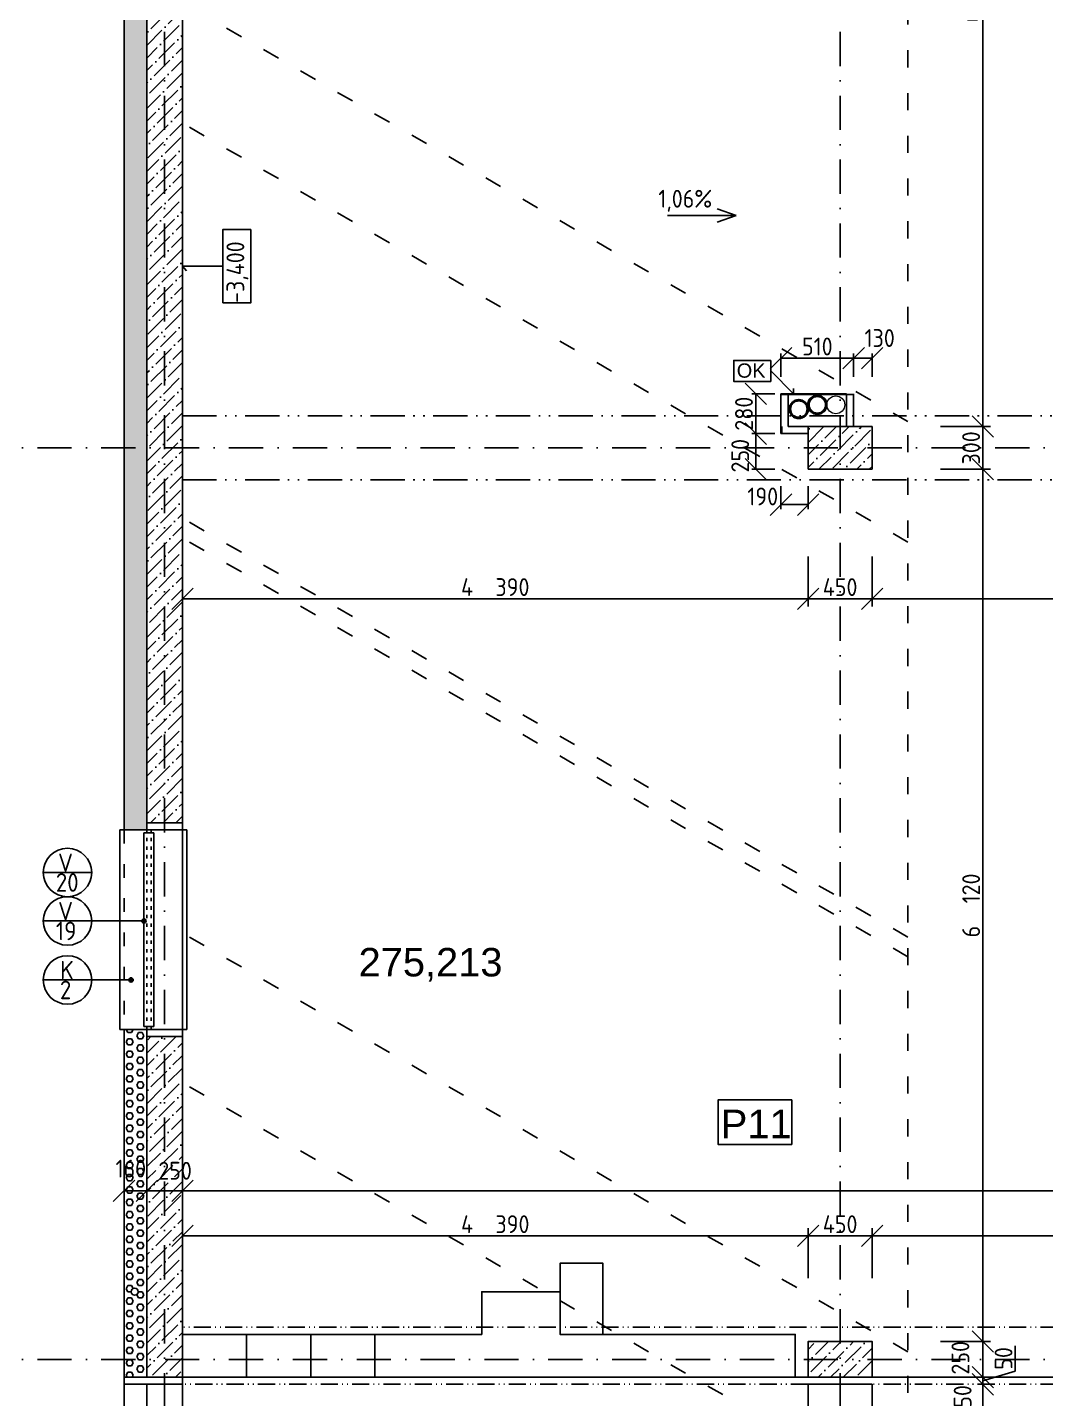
# Model space of a CAD drawing. Extents: x 4511820 to 5180432, y -1526536 to -944957.
# Drawn here: x 5095095 to 5102239, y -1399098 to -1389478 of the extents above; entities that cross this region are included whole.
import ezdxf

# ---------------------------------------------------------------- set-up
doc = ezdxf.new("R2010")
doc.units = 0
doc.header["$MEASUREMENT"] = 0
for name, pattern in [('ACAD_ISO03W100', [30, 12, -18]), ('ACAD_ISO12W100', [22, 12, -3, 0.5, -3, 0.5, -3]), ('BODKOCIARKOVANA_3', [5.6, 3, -1.3, 0, -1.3])]:
    doc.linetypes.add(name, pattern=pattern)
doc.layers.get('0').update_dxf_attribs({"linetype": 'CONTINUOUS'})
doc.layers.get('Defpoints').update_dxf_attribs({"color": 61, "linetype": 'CONTINUOUS'})
for name, color, linetype in [('KÓTY', 4, 'CONTINUOUS'), ('MÚRY', 1, 'CONTINUOUS'), ('OKNÁ', 143, 'CONTINUOUS'), ('osi', 253, 'CONTINUOUS'), ('Plochy', 41, 'CONTINUOUS'), ('POPIS', 7, 'CONTINUOUS'), ('POZEMOK', 7, 'CONTINUOUS'), ('TENKÁ', 7, 'CONTINUOUS'), ('tzb', 153, 'CONTINUOUS'), ('ŠRAFY', 82, 'CONTINUOUS')]:
    doc.layers.add(name, color=color, linetype=linetype)
doc.layers.add('zz-kanal-daždová', color=136, linetype='CONTINUOUS', lineweight=40)
doc.layers.add('zz-kanal-splaskova', color=37, linetype='CONTINUOUS', lineweight=18)
doc.styles.add('ARIAL', font='arial.ttf')
doc.styles.add('Style-Arial', font='arial.ttf')
doc.styles.add('STYLE1', font='isocp.shx')
doc.dimstyles.new('STANDARD-50', dxfattribs={"dimtxt": 125, "dimasz": 150, "dimexe": 10, "dimexo": 200, "dimgap": 20, "dimtad": 1, "dimdsep": 46, "dimlunit": 6, "dimtxsty": 'STYLE1', "dimblk1": 'OBLIQUE', "dimblk2": 'OBLIQUE', "dimsah": 1, "dimcen": 2.5, "dimse1": 1, "dimse2": 1, "dimadec": 0, "dimazin": 0, "dimtfac": 1, "dimtmove": 1, "dimatfit": 3, "dimldrblk": 'OBLIQUE', "dimfxl": 1, "dimtolj": 1, "dimtzin": 0, "dimarcsym": 0})
pattern_1 = [(45, (584112, 0), (33.1456304, 121.533978), [156.25, -31.25, 0, -31.25])]
pattern_2 = [(0, (9e-09, -175781), (0, 43.3012702), [25, -50]), (120, (9e-09, -175781), (-37.5, -21.6506351), [25, -50]), (60, (25, -175781), (-37.5, 21.6506351), [25, -50])]

# ---------------------------------------------------------------- blocks, each defined once
blk = doc.blocks.new('_OBLIQUE')
at = {"color": 0, "linetype": 'ByBlock'}
blk.add_line((-0.5, -0.5), (0.5, 0.5), dxfattribs=at)
blk = doc.blocks.new('*D13402')
at = {"layer": 'Defpoints', "color": 0}
for p in [(5091766, -1392278), (5096312.5, -1392278), (5096312.5, -1392578)]:
    blk.add_point(p, dxfattribs=at)
at = {"layer": 'KÓTY', "color": 0, "lineweight": -2}
blk.add_line((5091766, -1392578), (5091766, -1392278), dxfattribs=at)
at = {"layer": 'KÓTY', "color": 0, "linetype": 'ByBlock', "lineweight": -2, "xscale": 150, "yscale": 150, "zscale": 150}
for p, rotation in [((5091766, -1392278), 90), ((5091766, -1392578), 270)]:
    blk.add_blockref('_OBLIQUE', p, dxfattribs=dict(at, rotation=rotation))
at = {"layer": 'KÓTY', "color": 0, "insert": (5091683.5, -1392428), "char_height": 125, "attachment_point": 5, "rotation": 90, "style": 'STYLE1'}
blk.add_mtext('\\A1;300', dxfattribs=at)
blk = doc.blocks.new('*D13403')
at = {"layer": 'Defpoints', "color": 0}
for p in [(5091766, -1386158), (5098880, -1386158), (5096312.5, -1392278)]:
    blk.add_point(p, dxfattribs=at)
at = {"layer": 'KÓTY', "color": 0, "lineweight": -2}
blk.add_line((5091766, -1392278), (5091766, -1386158), dxfattribs=at)
at = {"layer": 'KÓTY', "color": 0, "linetype": 'ByBlock', "lineweight": -2, "xscale": 150, "yscale": 150, "zscale": 150}
for p, rotation in [((5091766, -1386158), 90), ((5091766, -1392278), 270)]:
    blk.add_blockref('_OBLIQUE', p, dxfattribs=dict(at, rotation=rotation))
at = {"layer": 'KÓTY', "color": 0, "insert": (5091683.5, -1389218), "char_height": 125, "attachment_point": 5, "rotation": 90, "style": 'STYLE1'}
blk.add_mtext('\\A1;6ﾠ120', dxfattribs=at)
blk = doc.blocks.new('*D13407')
at = {"layer": 'Defpoints', "color": 0}
for p in [(5092116, -1386008), (5096057.5, -1386008), (5096057.5, -1392428)]:
    blk.add_point(p, dxfattribs=at)
at = {"layer": 'KÓTY', "color": 0, "lineweight": -2}
blk.add_line((5092116, -1392428), (5092116, -1386008), dxfattribs=at)
at = {"layer": 'KÓTY', "color": 0, "linetype": 'ByBlock', "lineweight": -2, "xscale": 150, "yscale": 150, "zscale": 150}
for p, rotation in [((5092116, -1386008), 90), ((5092116, -1392428), 270)]:
    blk.add_blockref('_OBLIQUE', p, dxfattribs=dict(at, rotation=rotation))
at = {"layer": 'KÓTY', "color": 0, "insert": (5092033.5, -1389218), "char_height": 125, "attachment_point": 5, "rotation": 90, "style": 'STYLE1'}
blk.add_mtext('\\A1;6ﾠ420', dxfattribs=at)
blk = doc.blocks.new('*D13412')
at = {"layer": 'Defpoints', "color": 0}
for p in [(5096312.5, -1398698), (5091766, -1398948), (5096312.5, -1398948)]:
    blk.add_point(p, dxfattribs=at)
at = {"layer": 'KÓTY', "color": 0, "lineweight": -2}
blk.add_line((5091766, -1398698), (5091766, -1398948), dxfattribs=at)
at = {"layer": 'KÓTY', "color": 0, "linetype": 'ByBlock', "lineweight": -2, "xscale": 150, "yscale": 150, "zscale": 150}
for p, rotation in [((5091766, -1398698), 90), ((5091766, -1398948), 270)]:
    blk.add_blockref('_OBLIQUE', p, dxfattribs=dict(at, rotation=rotation))
at = {"layer": 'KÓTY', "color": 0, "insert": (5091620, -1398748.4), "char_height": 125, "attachment_point": 5, "rotation": 90, "style": 'STYLE1'}
blk.add_mtext('\\A1;250', dxfattribs=at)
blk = doc.blocks.new('*D13413')
at = {"layer": 'Defpoints', "color": 0}
for p in [(5096312.5, -1398998), (5091766, -1399248), (5096312.5, -1399248)]:
    blk.add_point(p, dxfattribs=at)
at = {"layer": 'KÓTY', "color": 0, "lineweight": -2}
blk.add_line((5091766, -1398998), (5091766, -1399248), dxfattribs=at)
at = {"layer": 'KÓTY', "color": 0, "linetype": 'ByBlock', "lineweight": -2, "xscale": 150, "yscale": 150, "zscale": 150}
for p, rotation in [((5091766, -1398998), 90), ((5091766, -1399248), 270)]:
    blk.add_blockref('_OBLIQUE', p, dxfattribs=dict(at, rotation=rotation))
at = {"layer": 'KÓTY', "color": 0, "insert": (5091617.5, -1399117.9), "char_height": 125, "attachment_point": 5, "rotation": 90, "style": 'STYLE1'}
blk.add_mtext('\\A1;250', dxfattribs=at)
blk = doc.blocks.new('*D13416')
at = {"layer": 'Defpoints', "color": 0}
for p in [(5096182.5, -1398948), (5091766, -1398998), (5096182.5, -1398998)]:
    blk.add_point(p, dxfattribs=at)
at = {"layer": 'KÓTY', "color": 0, "lineweight": -2}
for p, q in [((5091933.5, -1398741.4), (5091933.5, -1398919)), ((5091933.5, -1398919), (5091766, -1398973)), ((5091766, -1398948), (5091766, -1398998))]:
    blk.add_line(p, q, dxfattribs=at)
at = {"layer": 'KÓTY', "color": 0, "linetype": 'ByBlock', "lineweight": -2, "xscale": 150, "yscale": 150, "zscale": 150}
for p, rotation in [((5091766, -1398948), 90), ((5091766, -1398998), 270)]:
    blk.add_blockref('_OBLIQUE', p, dxfattribs=dict(at, rotation=rotation))
at = {"layer": 'KÓTY', "color": 0, "insert": (5091851, -1398830.2), "char_height": 125, "attachment_point": 5, "rotation": 90, "style": 'STYLE1'}
blk.add_mtext('\\A1;50', dxfattribs=at)
blk = doc.blocks.new('*D13426')
at = {"layer": 'Defpoints', "color": 0}
for p in [(5095932.5, -1389058), (5092816, -1395058), (5095932.5, -1395058)]:
    blk.add_point(p, dxfattribs=at)
at = {"layer": 'KÓTY', "color": 0, "lineweight": -2}
blk.add_line((5092816, -1389058), (5092816, -1395058), dxfattribs=at)
at = {"layer": 'KÓTY', "color": 0, "linetype": 'ByBlock', "lineweight": -2, "xscale": 150, "yscale": 150, "zscale": 150}
for p, rotation in [((5092816, -1389058), 90), ((5092816, -1395058), 270)]:
    blk.add_blockref('_OBLIQUE', p, dxfattribs=dict(at, rotation=rotation))
at = {"layer": 'KÓTY', "color": 0, "insert": (5092733.5, -1392058), "char_height": 125, "attachment_point": 5, "rotation": 90, "style": 'STYLE1'}
blk.add_mtext('\\A1;6ﾠ000', dxfattribs=at)
blk = doc.blocks.new('*D13427')
at = {"layer": 'Defpoints', "color": 0}
for p in [(5092816, -1395108), (5095932.5, -1395058), (5095932.5, -1395108)]:
    blk.add_point(p, dxfattribs=at)
at = {"layer": 'KÓTY', "color": 0, "lineweight": -2}
blk.add_line((5092816, -1395058), (5092816, -1395108), dxfattribs=at)
at = {"layer": 'KÓTY', "color": 0, "linetype": 'ByBlock', "lineweight": -2, "xscale": 150, "yscale": 150, "zscale": 150}
for p, rotation in [((5092816, -1395058), 90), ((5092816, -1395108), 270)]:
    blk.add_blockref('_OBLIQUE', p, dxfattribs=dict(at, rotation=rotation))
at = {"layer": 'KÓTY', "color": 0, "insert": (5092631, -1395032.3), "char_height": 125, "attachment_point": 5, "rotation": 90, "style": 'STYLE1'}
blk.add_mtext('\\A1;50', dxfattribs=at)
blk = doc.blocks.new('*D13428')
at = {"layer": 'Defpoints', "color": 0}
for p in [(5095932.5, -1395108), (5092816, -1396508), (5095932.5, -1396508)]:
    blk.add_point(p, dxfattribs=at)
at = {"layer": 'KÓTY', "color": 0, "lineweight": -2}
blk.add_line((5092816, -1395108), (5092816, -1396508), dxfattribs=at)
at = {"layer": 'KÓTY', "color": 0, "linetype": 'ByBlock', "lineweight": -2, "xscale": 150, "yscale": 150, "zscale": 150}
for p, rotation in [((5092816, -1395108), 90), ((5092816, -1396508), 270)]:
    blk.add_blockref('_OBLIQUE', p, dxfattribs=dict(at, rotation=rotation))
at = {"layer": 'KÓTY', "color": 0, "insert": (5092733.5, -1395808), "char_height": 125, "attachment_point": 5, "rotation": 90, "style": 'STYLE1'}
blk.add_mtext('\\A1;1ﾠ400', dxfattribs=at)
blk = doc.blocks.new('*D13429')
at = {"layer": 'Defpoints', "color": 0}
for p in [(5092816, -1396558), (5095932.5, -1396508), (5095932.5, -1396558)]:
    blk.add_point(p, dxfattribs=at)
at = {"layer": 'KÓTY', "color": 0, "lineweight": -2}
blk.add_line((5092816, -1396508), (5092816, -1396558), dxfattribs=at)
at = {"layer": 'KÓTY', "color": 0, "linetype": 'ByBlock', "lineweight": -2, "xscale": 150, "yscale": 150, "zscale": 150}
for p, rotation in [((5092816, -1396508), 90), ((5092816, -1396558), 270)]:
    blk.add_blockref('_OBLIQUE', p, dxfattribs=dict(at, rotation=rotation))
at = {"layer": 'KÓTY', "color": 0, "insert": (5092631, -1396482.3), "char_height": 125, "attachment_point": 5, "rotation": 90, "style": 'STYLE1'}
blk.add_mtext('\\A1;50', dxfattribs=at)
blk = doc.blocks.new('*D13430')
at = {"layer": 'Defpoints', "color": 0}
for p in [(5095932.5, -1396558), (5092816, -1398948), (5096182.5, -1398948)]:
    blk.add_point(p, dxfattribs=at)
at = {"layer": 'KÓTY', "color": 0, "lineweight": -2}
blk.add_line((5092816, -1396558), (5092816, -1398948), dxfattribs=at)
at = {"layer": 'KÓTY', "color": 0, "linetype": 'ByBlock', "lineweight": -2, "xscale": 150, "yscale": 150, "zscale": 150}
for p, rotation in [((5092816, -1396558), 90), ((5092816, -1398948), 270)]:
    blk.add_blockref('_OBLIQUE', p, dxfattribs=dict(at, rotation=rotation))
at = {"layer": 'KÓTY', "color": 0, "insert": (5092733.5, -1397753), "char_height": 125, "attachment_point": 5, "rotation": 90, "style": 'STYLE1'}
blk.add_mtext('\\A1;2ﾠ390', dxfattribs=at)
blk = doc.blocks.new('*D21552')
at = {"layer": 'Defpoints', "color": 0}
for p in [(5101005.1, -1386158), (5101225.1, -1392278), (5101799.1, -1392278)]:
    blk.add_point(p, dxfattribs=at)
at = {"layer": 'KÓTY', "color": 0, "lineweight": -2}
blk.add_line((5101799.1, -1386158), (5101799.1, -1392278), dxfattribs=at)
at = {"layer": 'KÓTY', "color": 0, "linetype": 'ByBlock', "lineweight": -2, "xscale": 150, "yscale": 150, "zscale": 150}
for p, rotation in [((5101799.1, -1386158), 90), ((5101799.1, -1392278), 270)]:
    blk.add_blockref('_OBLIQUE', p, dxfattribs=dict(at, rotation=rotation))
at = {"layer": 'KÓTY', "color": 0, "insert": (5101716.6, -1389218), "char_height": 125, "attachment_point": 5, "rotation": 90, "style": 'STYLE1'}
blk.add_mtext('\\A1;6ﾠ120', dxfattribs=at)
blk = doc.blocks.new('*D21553')
at = {"layer": 'Defpoints', "color": 0}
for p in [(5101225.1, -1392278), (5101225.1, -1392578), (5101799.1, -1392578)]:
    blk.add_point(p, dxfattribs=at)
at = {"layer": 'KÓTY', "color": 0, "lineweight": -2}
blk.add_line((5101799.1, -1392278), (5101799.1, -1392578), dxfattribs=at)
at = {"layer": 'KÓTY', "color": 0, "linetype": 'ByBlock', "lineweight": -2, "xscale": 150, "yscale": 150, "zscale": 150}
for p, rotation in [((5101799.1, -1392278), 90), ((5101799.1, -1392578), 270)]:
    blk.add_blockref('_OBLIQUE', p, dxfattribs=dict(at, rotation=rotation))
at = {"layer": 'KÓTY', "color": 0, "insert": (5101716.6, -1392428), "char_height": 125, "attachment_point": 5, "rotation": 90, "style": 'STYLE1'}
blk.add_mtext('\\A1;300', dxfattribs=at)
blk = doc.blocks.new('*D21554')
at = {"layer": 'Defpoints', "color": 0}
for p in [(5101225.1, -1392578), (5101225.1, -1398698), (5101799.1, -1398698)]:
    blk.add_point(p, dxfattribs=at)
at = {"layer": 'KÓTY', "color": 0, "lineweight": -2}
blk.add_line((5101799.1, -1392578), (5101799.1, -1398698), dxfattribs=at)
at = {"layer": 'KÓTY', "color": 0, "linetype": 'ByBlock', "lineweight": -2, "xscale": 150, "yscale": 150, "zscale": 150}
for p, rotation in [((5101799.1, -1392578), 90), ((5101799.1, -1398698), 270)]:
    blk.add_blockref('_OBLIQUE', p, dxfattribs=dict(at, rotation=rotation))
at = {"layer": 'KÓTY', "color": 0, "insert": (5101716.6, -1395638), "char_height": 125, "attachment_point": 5, "rotation": 90, "style": 'STYLE1'}
blk.add_mtext('\\A1;6ﾠ120', dxfattribs=at)
blk = doc.blocks.new('*D21556')
at = {"layer": 'Defpoints', "color": 0}
for p in [(5101225.1, -1398698), (5101225.1, -1398948), (5101799.1, -1398948)]:
    blk.add_point(p, dxfattribs=at)
at = {"layer": 'KÓTY', "color": 0, "lineweight": -2}
blk.add_line((5101799.1, -1398698), (5101799.1, -1398948), dxfattribs=at)
at = {"layer": 'KÓTY', "color": 0, "linetype": 'ByBlock', "lineweight": -2, "xscale": 150, "yscale": 150, "zscale": 150}
for p, rotation in [((5101799.1, -1398698), 90), ((5101799.1, -1398948), 270)]:
    blk.add_blockref('_OBLIQUE', p, dxfattribs=dict(at, rotation=rotation))
at = {"layer": 'KÓTY', "color": 0, "insert": (5101641.6, -1398812), "char_height": 125, "attachment_point": 5, "rotation": 90, "style": 'STYLE1'}
blk.add_mtext('\\A1;250', dxfattribs=at)
blk = doc.blocks.new('*D21557')
at = {"layer": 'Defpoints', "color": 0}
for p in [(5101225.1, -1398948), (5101225.1, -1398998), (5101799.1, -1398998)]:
    blk.add_point(p, dxfattribs=at)
at = {"layer": 'KÓTY', "color": 0, "lineweight": -2}
for p, q in [((5102026.6, -1398727.2), (5102026.6, -1398904.8)), ((5102026.6, -1398904.8), (5101799.1, -1398973)), ((5101799.1, -1398948), (5101799.1, -1398998))]:
    blk.add_line(p, q, dxfattribs=at)
at = {"layer": 'KÓTY', "color": 0, "linetype": 'ByBlock', "lineweight": -2, "xscale": 150, "yscale": 150, "zscale": 150}
for p, rotation in [((5101799.1, -1398948), 90), ((5101799.1, -1398998), 270)]:
    blk.add_blockref('_OBLIQUE', p, dxfattribs=dict(at, rotation=rotation))
at = {"layer": 'KÓTY', "color": 0, "insert": (5101944.1, -1398816), "char_height": 125, "attachment_point": 5, "rotation": 90, "style": 'STYLE1'}
blk.add_mtext('\\A1;50', dxfattribs=at)
blk = doc.blocks.new('*D21558')
at = {"layer": 'Defpoints', "color": 0}
for p in [(5101225.1, -1398998), (5101225.1, -1399248), (5101799.1, -1399248)]:
    blk.add_point(p, dxfattribs=at)
at = {"layer": 'KÓTY', "color": 0, "lineweight": -2}
blk.add_line((5101799.1, -1398998), (5101799.1, -1399248), dxfattribs=at)
at = {"layer": 'KÓTY', "color": 0, "linetype": 'ByBlock', "lineweight": -2, "xscale": 150, "yscale": 150, "zscale": 150}
for p, rotation in [((5101799.1, -1398998), 90), ((5101799.1, -1399248), 270)]:
    blk.add_blockref('_OBLIQUE', p, dxfattribs=dict(at, rotation=rotation))
at = {"layer": 'KÓTY', "color": 0, "insert": (5101657.1, -1399121), "char_height": 125, "attachment_point": 5, "rotation": 90, "style": 'STYLE1'}
blk.add_mtext('\\A1;250', dxfattribs=at)
blk = doc.blocks.new('*D21566')
at = {"layer": 'Defpoints', "color": 0}
for p in [(5100572.5, -1392578), (5101022.5, -1392578), (5101022.5, -1393487)]:
    blk.add_point(p, dxfattribs=at)
at = {"layer": 'KÓTY', "color": 0, "lineweight": -2}
blk.add_line((5100572.5, -1393487), (5101022.5, -1393487), dxfattribs=at)
at = {"layer": 'KÓTY', "color": 0, "linetype": 'ByBlock', "lineweight": -2, "xscale": 150, "yscale": 150, "zscale": 150, "rotation": 180}
blk.add_blockref('_OBLIQUE', (5100572.5, -1393487), dxfattribs=at)
at = {"layer": 'KÓTY', "color": 0, "linetype": 'ByBlock', "lineweight": -2, "xscale": 150, "yscale": 150, "zscale": 150}
blk.add_blockref('_OBLIQUE', (5101022.5, -1393487), dxfattribs=at)
at = {"layer": 'KÓTY', "color": 0, "insert": (5100797.5, -1393404.5), "char_height": 125, "attachment_point": 5, "style": 'STYLE1'}
blk.add_mtext('\\A1;450', dxfattribs=at)
blk = doc.blocks.new('*D21567')
at = {"layer": 'Defpoints', "color": 0}
for p in [(5104522.5, -1392278), (5101022.5, -1392578), (5104522.5, -1393487)]:
    blk.add_point(p, dxfattribs=at)
at = {"layer": 'KÓTY', "color": 0, "lineweight": -2}
blk.add_line((5101022.5, -1393487), (5104522.5, -1393487), dxfattribs=at)
at = {"layer": 'KÓTY', "color": 0, "linetype": 'ByBlock', "lineweight": -2, "xscale": 150, "yscale": 150, "zscale": 150, "rotation": 180}
blk.add_blockref('_OBLIQUE', (5101022.5, -1393487), dxfattribs=at)
at = {"layer": 'KÓTY', "color": 0, "linetype": 'ByBlock', "lineweight": -2, "xscale": 150, "yscale": 150, "zscale": 150}
blk.add_blockref('_OBLIQUE', (5104522.5, -1393487), dxfattribs=at)
at = {"layer": 'KÓTY', "color": 0, "insert": (5102772.5, -1393404.5), "char_height": 125, "attachment_point": 5, "style": 'STYLE1'}
blk.add_mtext('\\A1;3ﾠ500', dxfattribs=at)
blk = doc.blocks.new('*D21570')
at = {"layer": 'Defpoints', "color": 0}
for p in [(5096182.5, -1392578), (5100572.5, -1392578), (5096182.5, -1393487)]:
    blk.add_point(p, dxfattribs=at)
at = {"layer": 'KÓTY', "color": 0, "lineweight": -2}
blk.add_line((5100572.5, -1393487), (5096182.5, -1393487), dxfattribs=at)
at = {"layer": 'KÓTY', "color": 0, "linetype": 'ByBlock', "lineweight": -2, "xscale": 150, "yscale": 150, "zscale": 150, "rotation": 180}
blk.add_blockref('_OBLIQUE', (5096182.5, -1393487), dxfattribs=at)
at = {"layer": 'KÓTY', "color": 0, "linetype": 'ByBlock', "lineweight": -2, "xscale": 150, "yscale": 150, "zscale": 150}
blk.add_blockref('_OBLIQUE', (5100572.5, -1393487), dxfattribs=at)
at = {"layer": 'KÓTY', "color": 0, "insert": (5098377.5, -1393404.5), "char_height": 125, "attachment_point": 5, "style": 'STYLE1'}
blk.add_mtext('\\A1;4ﾠ390', dxfattribs=at)
blk = doc.blocks.new('*D21571')
at = {"layer": 'Defpoints', "color": 0}
for p in [(5109362.5, -1397640.5), (5096182.5, -1398598), (5109362.5, -1398598)]:
    blk.add_point(p, dxfattribs=at)
at = {"layer": 'KÓTY', "color": 0, "lineweight": -2}
blk.add_line((5096182.5, -1397640.5), (5109362.5, -1397640.5), dxfattribs=at)
at = {"layer": 'KÓTY', "color": 0, "linetype": 'ByBlock', "lineweight": -2, "xscale": 150, "yscale": 150, "zscale": 150, "rotation": 180}
blk.add_blockref('_OBLIQUE', (5096182.5, -1397640.5), dxfattribs=at)
at = {"layer": 'KÓTY', "color": 0, "linetype": 'ByBlock', "lineweight": -2, "xscale": 150, "yscale": 150, "zscale": 150}
blk.add_blockref('_OBLIQUE', (5109362.5, -1397640.5), dxfattribs=at)
at = {"layer": 'KÓTY', "color": 0, "insert": (5102586, -1397557.5), "char_height": 125, "attachment_point": 5, "style": 'STYLE1'}
blk.add_mtext('\\A1;13ﾠ180', dxfattribs=at)
blk = doc.blocks.new('*D21572')
at = {"layer": 'Defpoints', "color": 0}
for p in [(5100572.5, -1397957), (5096182.5, -1398598), (5100572.5, -1398698)]:
    blk.add_point(p, dxfattribs=at)
at = {"layer": 'KÓTY', "color": 0, "lineweight": -2}
blk.add_line((5096182.5, -1397957), (5100572.5, -1397957), dxfattribs=at)
at = {"layer": 'KÓTY', "color": 0, "linetype": 'ByBlock', "lineweight": -2, "xscale": 150, "yscale": 150, "zscale": 150, "rotation": 180}
blk.add_blockref('_OBLIQUE', (5096182.5, -1397957), dxfattribs=at)
at = {"layer": 'KÓTY', "color": 0, "linetype": 'ByBlock', "lineweight": -2, "xscale": 150, "yscale": 150, "zscale": 150}
blk.add_blockref('_OBLIQUE', (5100572.5, -1397957), dxfattribs=at)
at = {"layer": 'KÓTY', "color": 0, "insert": (5098377.5, -1397874.5), "char_height": 125, "attachment_point": 5, "style": 'STYLE1'}
blk.add_mtext('\\A1;4ﾠ390', dxfattribs=at)
blk = doc.blocks.new('*D21573')
at = {"layer": 'Defpoints', "color": 0}
for p in [(5101022.5, -1397957), (5100572.5, -1398698), (5101022.5, -1398698)]:
    blk.add_point(p, dxfattribs=at)
at = {"layer": 'KÓTY', "color": 0, "lineweight": -2}
blk.add_line((5100572.5, -1397957), (5101022.5, -1397957), dxfattribs=at)
at = {"layer": 'KÓTY', "color": 0, "linetype": 'ByBlock', "lineweight": -2, "xscale": 150, "yscale": 150, "zscale": 150, "rotation": 180}
blk.add_blockref('_OBLIQUE', (5100572.5, -1397957), dxfattribs=at)
at = {"layer": 'KÓTY', "color": 0, "linetype": 'ByBlock', "lineweight": -2, "xscale": 150, "yscale": 150, "zscale": 150}
blk.add_blockref('_OBLIQUE', (5101022.5, -1397957), dxfattribs=at)
at = {"layer": 'KÓTY', "color": 0, "insert": (5100797.5, -1397874.5), "char_height": 125, "attachment_point": 5, "style": 'STYLE1'}
blk.add_mtext('\\A1;450', dxfattribs=at)
blk = doc.blocks.new('*D21574')
at = {"layer": 'Defpoints', "color": 0}
for p in [(5104522.5, -1397957), (5101022.5, -1398698), (5104522.5, -1398698)]:
    blk.add_point(p, dxfattribs=at)
at = {"layer": 'KÓTY', "color": 0, "lineweight": -2}
blk.add_line((5101022.5, -1397957), (5104522.5, -1397957), dxfattribs=at)
at = {"layer": 'KÓTY', "color": 0, "linetype": 'ByBlock', "lineweight": -2, "xscale": 150, "yscale": 150, "zscale": 150, "rotation": 180}
blk.add_blockref('_OBLIQUE', (5101022.5, -1397957), dxfattribs=at)
at = {"layer": 'KÓTY', "color": 0, "linetype": 'ByBlock', "lineweight": -2, "xscale": 150, "yscale": 150, "zscale": 150}
blk.add_blockref('_OBLIQUE', (5104522.5, -1397957), dxfattribs=at)
at = {"layer": 'KÓTY', "color": 0, "insert": (5102574, -1397872), "char_height": 125, "attachment_point": 5, "style": 'STYLE1'}
blk.add_mtext('\\A1;3ﾠ500', dxfattribs=at)
blk = doc.blocks.new('*D21579')
at = {"layer": 'Defpoints', "color": 0}
for p in [(5095932.5, -1397640.5), (5095932.5, -1397640.5), (5096182.5, -1397640.5)]:
    blk.add_point(p, dxfattribs=at)
at = {"layer": 'KÓTY', "color": 0, "lineweight": -2}
blk.add_line((5096182.5, -1397640.5), (5095932.5, -1397640.5), dxfattribs=at)
at = {"layer": 'KÓTY', "color": 0, "linetype": 'ByBlock', "lineweight": -2, "xscale": 150, "yscale": 150, "zscale": 150, "rotation": 180}
blk.add_blockref('_OBLIQUE', (5095932.5, -1397640.5), dxfattribs=at)
at = {"layer": 'KÓTY', "color": 0, "linetype": 'ByBlock', "lineweight": -2, "xscale": 150, "yscale": 150, "zscale": 150}
blk.add_blockref('_OBLIQUE', (5096182.5, -1397640.5), dxfattribs=at)
at = {"layer": 'KÓTY', "color": 0, "insert": (5096131, -1397499.5), "char_height": 125, "attachment_point": 5, "style": 'STYLE1'}
blk.add_mtext('\\A1;250', dxfattribs=at)
blk = doc.blocks.new('*D21580')
at = {"layer": 'Defpoints', "color": 0}
for p in [(5095772.5, -1397640.5), (5095772.5, -1397640.5), (5095932.5, -1397640.5)]:
    blk.add_point(p, dxfattribs=at)
at = {"layer": 'KÓTY', "color": 0, "lineweight": -2}
blk.add_line((5095932.5, -1397640.5), (5095772.5, -1397640.5), dxfattribs=at)
at = {"layer": 'KÓTY', "color": 0, "linetype": 'ByBlock', "lineweight": -2, "xscale": 150, "yscale": 150, "zscale": 150, "rotation": 180}
blk.add_blockref('_OBLIQUE', (5095772.5, -1397640.5), dxfattribs=at)
at = {"layer": 'KÓTY', "color": 0, "linetype": 'ByBlock', "lineweight": -2, "xscale": 150, "yscale": 150, "zscale": 150}
blk.add_blockref('_OBLIQUE', (5095932.5, -1397640.5), dxfattribs=at)
at = {"layer": 'KÓTY', "color": 0, "insert": (5095820.5, -1397484.5), "char_height": 125, "attachment_point": 5, "style": 'STYLE1'}
blk.add_mtext('\\A1;160', dxfattribs=at)
blk = doc.blocks.new('*D55264')
at = {"layer": 'Defpoints', "color": 0}
for p in [(5100205.3, -1392048), (5100572.5, -1392048), (5100572.5, -1392328)]:
    blk.add_point(p, dxfattribs=at)
at = {"layer": 'KÓTY', "color": 0, "lineweight": -2}
blk.add_line((5100205.3, -1392328), (5100205.3, -1392048), dxfattribs=at)
at = {"layer": 'KÓTY', "color": 0, "linetype": 'ByBlock', "lineweight": -2, "xscale": 150, "yscale": 150, "zscale": 150}
for p, rotation in [((5100205.3, -1392048), 90), ((5100205.3, -1392328), 270)]:
    blk.add_blockref('_OBLIQUE', p, dxfattribs=dict(at, rotation=rotation))
at = {"layer": 'KÓTY', "color": 0, "insert": (5100122.8, -1392188), "char_height": 125, "attachment_point": 5, "rotation": 90, "style": 'STYLE1'}
blk.add_mtext('\\A1;280', dxfattribs=at)
blk = doc.blocks.new('*D55265')
at = {"layer": 'Defpoints', "color": 0}
for p in [(5100572.5, -1392328), (5100205.3, -1392578), (5100572.5, -1392578)]:
    blk.add_point(p, dxfattribs=at)
at = {"layer": 'KÓTY', "color": 0, "lineweight": -2}
blk.add_line((5100205.3, -1392328), (5100205.3, -1392578), dxfattribs=at)
at = {"layer": 'KÓTY', "color": 0, "linetype": 'ByBlock', "lineweight": -2, "xscale": 150, "yscale": 150, "zscale": 150}
for p, rotation in [((5100205.3, -1392328), 90), ((5100205.3, -1392578), 270)]:
    blk.add_blockref('_OBLIQUE', p, dxfattribs=dict(at, rotation=rotation))
at = {"layer": 'KÓTY', "color": 0, "insert": (5100096.6, -1392482.9), "char_height": 125, "attachment_point": 5, "rotation": 90, "style": 'STYLE1'}
blk.add_mtext('\\A1;250', dxfattribs=at)
blk = doc.blocks.new('*D55266')
at = {"layer": 'Defpoints', "color": 0}
for p in [(5100382.5, -1392328), (5100572.5, -1392328), (5100572.5, -1392826.2)]:
    blk.add_point(p, dxfattribs=at)
at = {"layer": 'KÓTY', "color": 0, "lineweight": -2}
blk.add_line((5100382.5, -1392826.2), (5100572.5, -1392826.2), dxfattribs=at)
at = {"layer": 'KÓTY', "color": 0, "linetype": 'ByBlock', "lineweight": -2, "xscale": 150, "yscale": 150, "zscale": 150, "rotation": 180}
blk.add_blockref('_OBLIQUE', (5100382.5, -1392826.2), dxfattribs=at)
at = {"layer": 'KÓTY', "color": 0, "linetype": 'ByBlock', "lineweight": -2, "xscale": 150, "yscale": 150, "zscale": 150}
blk.add_blockref('_OBLIQUE', (5100572.5, -1392826.2), dxfattribs=at)
at = {"layer": 'KÓTY', "color": 0, "insert": (5100254.7, -1392768.8), "char_height": 125, "attachment_point": 5, "style": 'STYLE1'}
blk.add_mtext('\\A1;190', dxfattribs=at)
blk = doc.blocks.new('*D55267')
at = {"layer": 'Defpoints', "color": 0}
for p in [(5100892.5, -1391799.1), (5100382.5, -1392188), (5100892.5, -1392188)]:
    blk.add_point(p, dxfattribs=at)
at = {"layer": 'KÓTY', "color": 0, "lineweight": -2}
blk.add_line((5100382.5, -1391799.1), (5100892.5, -1391799.1), dxfattribs=at)
at = {"layer": 'KÓTY', "color": 0, "linetype": 'ByBlock', "lineweight": -2, "xscale": 150, "yscale": 150, "zscale": 150, "rotation": 180}
blk.add_blockref('_OBLIQUE', (5100382.5, -1391799.1), dxfattribs=at)
at = {"layer": 'KÓTY', "color": 0, "linetype": 'ByBlock', "lineweight": -2, "xscale": 150, "yscale": 150, "zscale": 150}
blk.add_blockref('_OBLIQUE', (5100892.5, -1391799.1), dxfattribs=at)
at = {"layer": 'KÓTY', "color": 0, "insert": (5100637.5, -1391716.6), "char_height": 125, "attachment_point": 5, "style": 'STYLE1'}
blk.add_mtext('\\A1;510', dxfattribs=at)
blk = doc.blocks.new('*D55268')
at = {"layer": 'Defpoints', "color": 0}
for p in [(5101022.5, -1391799.1), (5100892.5, -1392278), (5101022.5, -1392278)]:
    blk.add_point(p, dxfattribs=at)
at = {"layer": 'KÓTY', "color": 0, "lineweight": -2}
blk.add_line((5100892.5, -1391799.1), (5101022.5, -1391799.1), dxfattribs=at)
at = {"layer": 'KÓTY', "color": 0, "linetype": 'ByBlock', "lineweight": -2, "xscale": 150, "yscale": 150, "zscale": 150, "rotation": 180}
blk.add_blockref('_OBLIQUE', (5100892.5, -1391799.1), dxfattribs=at)
at = {"layer": 'KÓTY', "color": 0, "linetype": 'ByBlock', "lineweight": -2, "xscale": 150, "yscale": 150, "zscale": 150}
blk.add_blockref('_OBLIQUE', (5101022.5, -1391799.1), dxfattribs=at)
at = {"layer": 'KÓTY', "color": 0, "insert": (5101075, -1391657.2), "char_height": 125, "attachment_point": 5, "style": 'STYLE1'}
blk.add_mtext('\\A1;130', dxfattribs=at)

msp = doc.modelspace()

# ---------------------------------------------------------------- hatches: boundary and pattern name
at = {"layer": 'TENKÁ'}
h = msp.add_hatch(color=256, dxfattribs=at)
h.dxf.hatch_style = 1
h.paths.add_polyline_path([(5100432.5, -1392048.048), (5100432.5, -1392053.048), (5100387.5, -1392053.048), (5100387.5, -1392098.048), (5100382.5, -1392098.048), (5100382.5, -1392048.048)])
h = msp.add_hatch(color=256, dxfattribs=at)
h.dxf.hatch_style = 1
h.paths.add_polyline_path([(5100842.5, -1392048.048), (5100842.5, -1392053.048), (5100887.5, -1392053.048), (5100887.5, -1392098.048), (5100892.5, -1392098.048), (5100892.5, -1392048.048)])
h = msp.add_hatch(color=256, dxfattribs=at)
h.dxf.hatch_style = 1
h.paths.add_polyline_path([(5100382.5, -1392278.048), (5100387.5, -1392278.048), (5100387.5, -1392323.048), (5100432.5, -1392323.048), (5100432.5, -1392328.048), (5100382.5, -1392328.048)])
h = msp.add_hatch(color=256, dxfattribs=at)
h.dxf.hatch_style = 1
h.paths.add_polyline_path([(5095897.5, -1395746.976, -2.41421356), (5095912.5, -1395761.976, -0.41421356)])
h = msp.add_hatch(color=256, dxfattribs=at)
h.dxf.hatch_style = 1
h.paths.add_polyline_path([(5095807.673, -1396160.783, 2.41421356), (5095822.673, -1396145.783, 0.41421356)])
at = {"layer": 'ŠRAFY'}
h = msp.add_hatch(dxfattribs=at)
h.set_pattern_fill('HEX', color=256, scale=200)
h.set_pattern_definition(pattern_2)
h.paths.add_polyline_path([(5095772.5, -1389008.048), (5095772.5, -1395108.048), (5095892.5, -1395108.048), (5095932.5, -1395108.048), (5095932.5, -1395058.048), (5095932.5, -1389058.048), (5095932.5, -1389008.048), (5095892.5, -1389008.048)])
h = msp.add_hatch(dxfattribs=at)
h.set_pattern_fill('ANSI36', color=256, scale=500)
h.set_pattern_definition(pattern_1)
h.paths.add_polyline_path([(5096182.5, -1395058.048), (5096182.5, -1394494.986), (5096182.5, -1392653.048), (5096182.5, -1392203.048), (5096182.5, -1391723.705), (5096182.5, -1389228.325), (5096182.5, -1389058.048), (5095932.5, -1389058.048), (5095932.5, -1395058.048)])
h = msp.add_hatch(dxfattribs=at)
h.set_pattern_fill('ANSI36', color=256, scale=500)
h.set_pattern_definition(pattern_1)
h.paths.add_polyline_path([(5100572.5, -1392578.048), (5101022.5, -1392578.048), (5101022.5, -1392278.048), (5100942.5, -1392278.048), (5100652.5, -1392278.048), (5100572.5, -1392278.048)])
h = msp.add_hatch(dxfattribs=at)
h.set_pattern_fill('HEX', color=256, scale=200)
h.set_pattern_definition(pattern_2)
h.paths.add_polyline_path([(5095772.5, -1396508.048), (5095772.5, -1398948.048), (5095932.5, -1398948.048), (5095932.5, -1396558.048), (5095932.5, -1396508.048), (5095892.5, -1396508.048)])
h.paths.add_polyline_path([(5095872.5, -1398348.048, 1), (5095822.5, -1398348.048, 1)], flags=16)
h.paths.add_polyline_path([(5095689.201, -1397359.5), (5095951.799, -1397359.5), (5095951.799, -1397609.5), (5095689.201, -1397609.5)], flags=9)
h = msp.add_hatch(dxfattribs=at)
h.set_pattern_fill('ANSI36', color=256, scale=500)
h.set_pattern_definition(pattern_1)
h.paths.add_polyline_path([(5096182.5, -1398948.048), (5096182.5, -1398598.048), (5096182.5, -1398293.816), (5096182.5, -1396558.048), (5095932.5, -1396558.048), (5095932.5, -1398948.048)])
h = msp.add_hatch(dxfattribs=at)
h.set_pattern_fill('ANSI36', color=256, scale=500)
h.set_pattern_definition(pattern_1)
h.paths.add_polyline_path([(5101022.5, -1398948.048), (5101022.5, -1398698.048), (5100572.5, -1398698.048), (5100572.5, -1398948.048)])

# ---------------------------------------------------------------- linework, layer by layer
at = {"layer": 'KÓTY'}
for p, q in [((5100382.5, -1391928.646), (5100382.5, -1391766.023)), ((5100892.5, -1391928.646), (5100892.5, -1391766.023)), ((5101022.5, -1391928.646), (5101022.5, -1391766.023)), ((5100469.601, -1392048.048), (5100310.683, -1391888.214)), ((5100469.601, -1392011.341), (5100469.601, -1392053.048)), ((5100176.933, -1392048.048), (5100339.556, -1392048.048)), ((5100176.933, -1392328.048), (5100339.556, -1392328.048)), ((5100176.933, -1392578.048), (5100339.556, -1392578.048)), ((5100382.5, -1392858.544), (5100382.5, -1392695.921)), ((5100572.5, -1392858.544), (5100572.5, -1392695.921))]:
    msp.add_line(p, q, dxfattribs=at)
at = {"layer": 'KÓTY', "ltscale": 0.25}
for p, q in [((5101852.5, -1392278.048), (5101502.5, -1392278.048)), ((5101852.5, -1392578.048), (5101502.5, -1392578.048)), ((5101852.5, -1398698.048), (5101502.5, -1398698.048))]:
    msp.add_line(p, q, dxfattribs=at)
at = {"layer": 'KÓTY', "ltscale": 25}
for p, q in [((5100572.5, -1393540.403), (5100572.5, -1393190.403)), ((5101022.5, -1393540.403), (5101022.5, -1393190.403)), ((5100572.5, -1397903.597), (5100572.5, -1398253.597)), ((5101022.5, -1397903.597), (5101022.5, -1398253.597))]:
    msp.add_line(p, q, dxfattribs=at)
at = {"layer": 'MÚRY'}
for p, q in [((5095772.5, -1389008.048), (5095772.5, -1395108.048)), ((5096182.5, -1389008.048), (5096182.5, -1395108.048)), ((5100572.5, -1392278.048), (5100572.5, -1392578.048)), ((5100572.5, -1392278.048), (5101022.5, -1392278.048)), ((5101022.5, -1392578.048), (5101022.5, -1392278.048)), ((5100572.5, -1392578.048), (5101022.5, -1392578.048)), ((5096182.5, -1395108.048), (5095772.5, -1395108.048)), ((5095772.5, -1396508.048), (5095772.5, -1400352.548)), ((5096182.5, -1396508.048), (5095772.5, -1396508.048)), ((5096182.5, -1396508.048), (5096182.5, -1400352.548)), ((5101022.5, -1398698.048), (5100572.5, -1398698.048)), ((5100572.5, -1398948.048), (5100572.5, -1398698.048)), ((5101022.5, -1398948.048), (5101022.5, -1398698.048)), ((5101022.5, -1398948.048), (5100572.5, -1398948.048)), ((5101022.5, -1398998.048), (5100572.5, -1398998.048)), ((5100572.5, -1399248.048), (5100572.5, -1398998.048)), ((5101022.5, -1399248.048), (5101022.5, -1398998.048))]:
    msp.add_line(p, q, dxfattribs=at)
at = {"layer": 'OKNÁ', "color": 8, "linetype": 'ACAD_ISO03W100', "ltscale": 2}
for p, q in [((5095932.5, -1396508.048), (5095932.5, -1395108.048)), ((5095962.5, -1396508.048), (5095962.5, -1395108.048))]:
    msp.add_line(p, q, dxfattribs=at)
at = {"layer": 'OKNÁ', "color": 8, "ltscale": 2}
for p, q in [((5095912.5, -1396488.048), (5095912.5, -1395128.048)), ((5095912.5, -1395128.048), (5095982.5, -1395128.048)), ((5095982.5, -1396488.048), (5095982.5, -1395128.048)), ((5095912.5, -1396488.048), (5095982.5, -1396488.048))]:
    msp.add_line(p, q, dxfattribs=at)
at = {"layer": 'osi', "linetype": 'BODKOCIARKOVANA_3', "ltscale": 80}
for p, q in [((5096057.5, -1371584.954), (5096057.5, -1401996.195)), ((5100797.5, -1371584.954), (5100797.5, -1401996.195)), ((5157242.5, -1392428.048), (5093572.5, -1392428.048)), ((5157242.5, -1398823.048), (5093572.5, -1398823.048))]:
    msp.add_line(p, q, dxfattribs=at)
at = {"layer": 'Plochy'}
msp.add_lwpolyline([(5096182.5, -1376617.085), (5096182.5, -1398648.048), (5098282.5, -1398648.048), (5098282.5, -1398348.048), (5098832.5, -1398348.048), (5098832.5, -1398148.048), (5099132.5, -1398148.048), (5099132.5, -1398648.048), (5100482.5, -1398648.048), (5100482.5, -1398948.048), (5100572.5, -1398948.048), (5100572.5, -1398698.048), (5101022.5, -1398698.048), (5101022.5, -1398948.048), (5104522.5, -1398948.048), (5104522.5, -1398698.048), (5104972.5, -1398698.048), (5104972.5, -1398948.048), (5109362.5, -1398948.048), (5109362.5, -1385088.048)], dxfattribs=at)
for points in [[(5099132.5, -1398148.048), (5098832.5, -1398148.048), (5098832.5, -1398648.048), (5099132.5, -1398648.048)], [(5097532.5, -1398648.048), (5097532.5, -1398948.048), (5100482.5, -1398948.048), (5100482.5, -1398648.048), (5098832.5, -1398648.048), (5098832.5, -1398348.048), (5098282.5, -1398348.048), (5098282.5, -1398648.048)], [(5096632.5, -1398648.048), (5096182.5, -1398648.048), (5096182.5, -1398948.048), (5096632.5, -1398948.048)], [(5097082.5, -1398648.048), (5096632.5, -1398648.048), (5096632.5, -1398948.048), (5097082.5, -1398948.048)], [(5097532.5, -1398648.048), (5097082.5, -1398648.048), (5097082.5, -1398948.048), (5097532.5, -1398948.048)]]:
    msp.add_lwpolyline(points, close=True, dxfattribs=at)
at = {"layer": 'POPIS', "color": 8, "ltscale": 0.25}
msp.add_lwpolyline([(5100457.9, -1397002.15), (5099941.5, -1397002.15), (5099941.5, -1397314.35), (5100457.9, -1397314.35)], close=True, dxfattribs=at)
at = {"layer": 'POZEMOK', "linetype": 'ACAD_ISO03W100', "ltscale": 10}
for p, q in [((5101272.5, -1380038.253), (5101272.5, -1400352.548)), ((5101272.5, -1392243.32), (5096182.5, -1389304.607)), ((5101272.5, -1393088.693), (5096182.5, -1390149.981)), ((5101272.5, -1395859.975), (5096182.5, -1392921.262)), ((5101272.5, -1395998.539), (5096182.5, -1393059.826)), ((5101272.5, -1398769.82), (5096212.5, -1395848.428)), ((5101272.5, -1399820.232), (5096182.5, -1396881.519))]:
    msp.add_line(p, q, dxfattribs=at)
at = {"layer": 'TENKÁ'}
for p, q in [((5095932.5, -1395108.048), (5095932.5, -1389008.048)), ((5099934.5, -1390750), (5100068.5, -1390797)), ((5099586, -1390797), (5100068.5, -1390797)), ((5099934.5, -1390844), (5100068.5, -1390797)), ((5100382.5, -1392328.048), (5100382.5, -1392048.048)), ((5100382.5, -1392048.048), (5100842.5, -1392048.048)), ((5100387.5, -1392053.048), (5100432.5, -1392053.048)), ((5100432.5, -1392278.048), (5100432.5, -1392053.048)), ((5100842.5, -1392053.048), (5100432.5, -1392053.048)), ((5100842.5, -1392278.048), (5100842.5, -1392048.048)), ((5100887.5, -1392053.048), (5100842.5, -1392053.048)), ((5100892.5, -1392278.048), (5100892.5, -1392048.048)), ((5100572.5, -1392328.048), (5100382.5, -1392328.048)), ((5100387.5, -1392323.048), (5100387.5, -1392278.048)), ((5100572.5, -1392278.048), (5100432.5, -1392278.048)), ((5095932.5, -1395058.048), (5096182.5, -1395058.048)), ((5095932.5, -1398948.048), (5095932.5, -1396508.048)), ((5095932.5, -1396558.048), (5096182.5, -1396558.048)), ((5095772.5, -1398948.048), (5096182.5, -1398948.048)), ((5095772.5, -1398998.048), (5096182.5, -1398998.048)), ((5095932.5, -1400352.548), (5095932.5, -1398998.048))]:
    msp.add_line(p, q, dxfattribs=at)
at = {"layer": 'TENKÁ', "ltscale": 0.25}
for p, q in [((5096466.25, -1391152.325), (5096182.5, -1391152.325)), ((5096212, -1391185.723), (5096182.5, -1391152.325)), ((5095742.5, -1395108.048), (5095742.5, -1396508.048)), ((5095772.5, -1395108.048), (5095742.5, -1395108.048)), ((5096182.5, -1395108.048), (5096212.5, -1395108.048)), ((5096212.5, -1395108.048), (5096212.5, -1396508.048)), ((5095545.771, -1395406.976), (5095205.771, -1395406.976)), ((5095545.771, -1395746.976), (5095205.771, -1395746.976)), ((5095927.5, -1395746.976), (5095545.771, -1395746.976)), ((5095545.771, -1396160.783), (5095205.771, -1396160.783)), ((5095837.673, -1396160.783), (5095545.771, -1396160.783)), ((5095772.5, -1396508.048), (5095742.5, -1396508.048)), ((5096182.5, -1396508.048), (5096212.5, -1396508.048))]:
    msp.add_line(p, q, dxfattribs=at)
at = {"layer": 'TENKÁ', "linetype": 'ACAD_ISO12W100', "ltscale": 20}
for p, q in [((5096182.5, -1392203.048), (5109362.5, -1392203.048)), ((5096182.5, -1392653.048), (5109362.5, -1392653.048))]:
    msp.add_line(p, q, dxfattribs=at)
at = {"layer": 'TENKÁ', "linetype": 'ACAD_ISO03W100', "ltscale": 8}
for p, q in [((5095772.5, -1395108.048), (5095772.5, -1396508.048)), ((5096182.5, -1395108.048), (5096182.5, -1396508.048))]:
    msp.add_line(p, q, dxfattribs=at)
at = {"layer": 'TENKÁ', "linetype": 'ACAD_ISO12W100', "ltscale": 10}
for p, q in [((5109362.5, -1398598.048), (5096182.5, -1398598.048)), ((5100572.5, -1398948.048), (5096182.5, -1398948.048)), ((5104522.5, -1398948.048), (5101022.5, -1398948.048)), ((5100572.5, -1398998.048), (5096182.5, -1398998.048)), ((5104522.5, -1398998.048), (5101022.5, -1398998.048))]:
    msp.add_line(p, q, dxfattribs=at)
at = {"layer": 'TENKÁ', "ltscale": 0.25}
msp.add_lwpolyline([(5096662.5, -1390895.009), (5096466.25, -1390895.009), (5096466.25, -1391409.641), (5096662.5, -1391409.641)], close=True, dxfattribs=at)
at = {"layer": 'TENKÁ'}
msp.add_lwpolyline([(5100310.683, -1391814.433), (5100051.095, -1391814.433), (5100051.095, -1391961.996), (5100310.683, -1391961.996)], close=True, dxfattribs=at)
at = {"layer": 'TENKÁ', "ltscale": 0.25}
for centre in [(5095375.771, -1395406.976), (5095375.771, -1395746.976), (5095375.771, -1396160.783)]:
    msp.add_circle(centre, 170, dxfattribs=at)
at = {"layer": 'TENKÁ'}
for centre in [(5095912.5, -1395746.976), (5095822.673, -1396160.783)]:
    msp.add_circle(centre, 15, dxfattribs=at)
at = {"layer": 'tzb'}
msp.add_circle((5095847.5, -1398348.048), 25, dxfattribs=at)
at = {"layer": 'zz-kanal-daždová'}
msp.add_line((5100570, -1392125.548), (5100575, -1392125.548), dxfattribs=at)
for centre in [(5100507.5, -1392155.548), (5100637.5, -1392125.548)]:
    msp.add_circle(centre, 62.5, dxfattribs=at)
at = {"layer": 'zz-kanal-splaskova'}
msp.add_circle((5100767.5, -1392125.548), 62.5, dxfattribs=at)

# ---------------------------------------------------------------- texts
at = {"layer": 'Plochy', "style": 'Style-Arial'}
msp.add_text('275,213', height=200, dxfattribs=at).set_placement((5097418.466, -1396136.263))
at = {"layer": 'POPIS', "color": 8, "ltscale": 0.25, "style": 'Style-Arial'}
msp.add_text('P11', height=200, dxfattribs=at).set_placement((5099960.366, -1397271.114))
at = {"layer": 'TENKÁ', "ltscale": 0.25, "style": 'STYLE1'}
msp.add_text('1,06%', height=125, dxfattribs=at).set_placement((5099521.582, -1390742.289))
msp.add_text('-3,400', height=125, rotation=90, dxfattribs=at).set_placement((5096616.451, -1391410.751))
at = {"layer": 'TENKÁ'}
for s, height, style, p in [('OK', 100, 'ARIAL', (5100072.006, -1391935.325)), ('V', 130, 'STYLE1', (5095309.74, -1395403.476)), ('20', 130, 'STYLE1', (5095294.24, -1395542.113)), ('V', 130, 'STYLE1', (5095309.74, -1395743.476)), ('19', 130, 'STYLE1', (5095294.24, -1395882.113)), ('K', 130, 'STYLE1', (5095323.74, -1396157.283)), ('2', 130, 'STYLE1', (5095322.74, -1396295.919))]:
    msp.add_text(s, height=height, dxfattribs=dict(at, style=style)).set_placement(p)

# ---------------------------------------------------------------- dimensions: what is measured, and where the dimension line sits
at = {"layer": 'KÓTY'}
for base, p1, p2, picture, middle in [((5092116, -1386008.048), (5096057.5, -1392428.048), (5096057.5, -1386008.048), '*D13407', (5092033.457, -1389218.048)), ((5091766, -1386158.048), (5096312.5, -1392278.048), (5098880, -1386158.048), '*D13403', (5091683.457, -1389218.048)), ((5101799.097, -1392278.048), (5101005.097, -1386158.048), (5101225.097, -1392278.048), '*D21552', (5101716.554, -1389218.048)), ((5092816, -1395058.048), (5095932.5, -1389058.048), (5095932.5, -1395058.048), '*D13426', (5092733.457, -1392058.048)), ((5091766, -1392278.048), (5096312.5, -1392578.048), (5096312.5, -1392278.048), '*D13402', (5091683.5, -1392428.048)), ((5101799.097, -1392578.048), (5101225.097, -1392278.048), (5101225.097, -1392578.048), '*D21553', (5101716.597, -1392428.048)), ((5101799.097, -1398698.048), (5101225.097, -1392578.048), (5101225.097, -1398698.048), '*D21554', (5101716.554, -1395638.048)), ((5092816, -1395108.048), (5095932.5, -1395058.048), (5095932.5, -1395108.048), '*D13427', (5092631, -1395032.298)), ((5092816, -1396508.048), (5095932.5, -1395108.048), (5095932.5, -1396508.048), '*D13428', (5092733.457, -1395808.048)), ((5092816, -1396558.048), (5095932.5, -1396508.048), (5095932.5, -1396558.048), '*D13429', (5092631, -1396482.298)), ((5092816, -1398948.048), (5095932.5, -1396558.048), (5096182.5, -1398948.048), '*D13430', (5092733.457, -1397753.048)), ((5101799.097, -1398998.048), (5101225.097, -1398948.048), (5101225.097, -1398998.048), '*D21557', (5101944.097, -1398884.798))]:
    dim = msp.add_linear_dim(base=base, p1=p1, p2=p2, angle=90, dimstyle='STANDARD-50', dxfattribs=at)
    dim.commit()
    dim.dimension.update_dxf_attribs({"geometry": picture, "text_midpoint": middle})
dim = msp.add_linear_dim(base=(5100892.5, -1391799.122), p1=(5100382.5, -1392188.048), p2=(5100892.5, -1392188.048), dimstyle='STANDARD-50', override={"dimtxsty": 'STYLE1', "dimldrblk": 'OBLIQUE'}, dxfattribs=at)
dim.commit()
dim.dimension.update_dxf_attribs({"geometry": '*D55267', "text_midpoint": (5100637.5, -1391716.622)})
for base, p1, p2, picture, middle in [((5101022.5, -1391799.122), (5100892.5, -1392278.048), (5101022.5, -1392278.048), '*D55268', (5101074.961, -1391739.711)), ((5100572.5, -1392826.244), (5100382.5, -1392328.048), (5100572.5, -1392328.048), '*D55266', (5100254.657, -1392851.265))]:
    dim = msp.add_linear_dim(base=base, p1=p1, p2=p2, dimstyle='STANDARD-50', override={"dimtxsty": 'STYLE1', "dimldrblk": 'OBLIQUE'}, dxfattribs=at)
    dim.commit()
    dim.dimension.update_dxf_attribs({"geometry": picture, "text_midpoint": middle, "dimtype": 160})
dim = msp.add_linear_dim(base=(5100205.345, -1392048.048), p1=(5100572.5, -1392328.048), p2=(5100572.5, -1392048.048), angle=90, dimstyle='STANDARD-50', override={"dimtxsty": 'STYLE1', "dimldrblk": 'OBLIQUE'}, dxfattribs=at)
dim.commit()
dim.dimension.update_dxf_attribs({"geometry": '*D55264', "text_midpoint": (5100122.845, -1392188.048)})
dim = msp.add_linear_dim(base=(5100205.345, -1392578.048), p1=(5100572.5, -1392328.048), p2=(5100572.5, -1392578.048), angle=90, dimstyle='STANDARD-50', override={"dimtxsty": 'STYLE1', "dimldrblk": 'OBLIQUE'}, dxfattribs=at)
dim.commit()
dim.dimension.update_dxf_attribs({"geometry": '*D55265', "text_midpoint": (5100179.086, -1392482.922), "dimtype": 160})
for base, p1, p2, picture, middle in [((5104522.5, -1393487), (5101022.5, -1392578.048), (5104522.5, -1392278.048), '*D21567', (5102772.5, -1393404.457)), ((5096182.5, -1393487), (5100572.5, -1392578.048), (5096182.5, -1392578.048), '*D21570', (5098377.5, -1393404.457)), ((5101022.5, -1393487), (5100572.5, -1392578.048), (5101022.5, -1392578.048), '*D21566', (5100797.5, -1393404.5)), ((5100572.5, -1397957), (5096182.5, -1398598.048), (5100572.5, -1398698.048), '*D21572', (5098377.5, -1397874.457)), ((5101022.5, -1397957), (5100572.5, -1398698.048), (5101022.5, -1398698.048), '*D21573', (5100797.5, -1397874.5))]:
    dim = msp.add_linear_dim(base=base, p1=p1, p2=p2, dimstyle='STANDARD-50', dxfattribs=at)
    dim.commit()
    dim.dimension.update_dxf_attribs({"geometry": picture, "text_midpoint": middle})
for base, p1, p2, picture, middle in [((5095772.5, -1397640.5), (5095932.5, -1397640.5), (5095772.5, -1397640.5), '*D21580', (5095820.5, -1397567)), ((5095932.5, -1397640.5), (5096182.5, -1397640.5), (5095932.5, -1397640.5), '*D21579', (5096131, -1397582)), ((5109362.5, -1397640.5), (5096182.5, -1398598.048), (5109362.5, -1398598.048), '*D21571', (5102586, -1397640)), ((5104522.5, -1397957), (5101022.5, -1398698.048), (5104522.5, -1398698.048), '*D21574', (5102574, -1397954.5))]:
    dim = msp.add_linear_dim(base=base, p1=p1, p2=p2, dimstyle='STANDARD-50', dxfattribs=at)
    dim.commit()
    dim.dimension.update_dxf_attribs({"geometry": picture, "text_midpoint": middle, "dimtype": 160})
for base, p1, p2, picture, middle in [((5091766, -1398948.048), (5096312.5, -1398698.048), (5096312.5, -1398948.048), '*D13412', (5091702.5, -1398748.357)), ((5101799.097, -1398948.048), (5101225.097, -1398698.048), (5101225.097, -1398948.048), '*D21556', (5101724.097, -1398812)), ((5091766, -1398998.048), (5096182.5, -1398948.048), (5096182.5, -1398998.048), '*D13416', (5091933.5, -1398899)), ((5091766, -1399248.048), (5096312.5, -1398998.048), (5096312.5, -1399248.048), '*D13413', (5091700, -1399117.857)), ((5101799.097, -1399248.048), (5101225.097, -1398998.048), (5101225.097, -1399248.048), '*D21558', (5101739.597, -1399121))]:
    dim = msp.add_linear_dim(base=base, p1=p1, p2=p2, angle=90, dimstyle='STANDARD-50', dxfattribs=at)
    dim.commit()
    dim.dimension.update_dxf_attribs({"geometry": picture, "text_midpoint": middle, "dimtype": 160})

doc.saveas('drawing.dxf')
